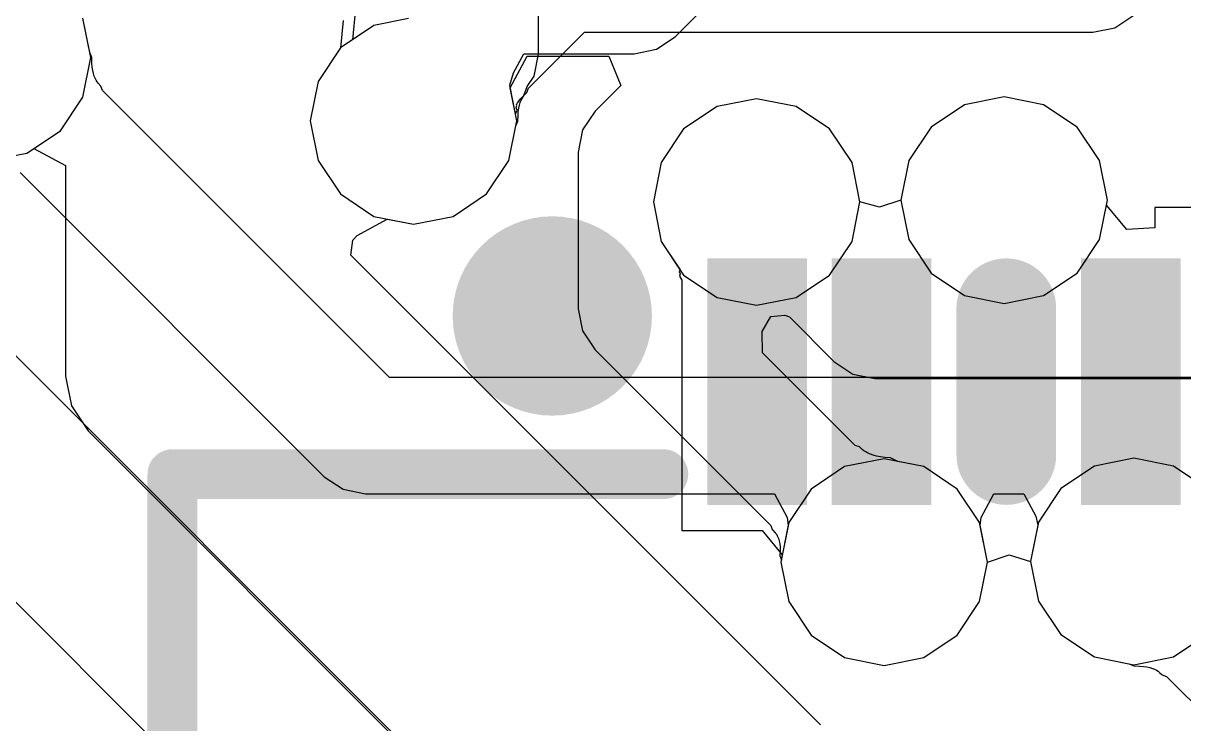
# Model space of a CAD drawing. Header units: millimetres. Extents: x 50 to 153, y 18 to 71.
# Drawn here: x 125.741 to 130.398, y 39.31 to 42.121 of the extents above; entities that cross this region are included whole.
import ezdxf

# ---------------------------------------------------------------- set-up
doc = ezdxf.new("R2010")
doc.units = ezdxf.units.MM
for name, color, linetype in [('ConnectLayer', 7, 'Continuous'), ('TopLayer', 1, 'Continuous'), ('TopOverlay', 2, 'Continuous'), ('TopPaste', 8, 'Continuous'), ('TopSolder', 216, 'Continuous')]:
    doc.layers.add(name, color=color, linetype=linetype)

# ---------------------------------------------------------------- blocks, each defined once
blk = doc.blocks.new('CONN_SMD_GT_F0509SR15_15SMT01_26')
at = {"layer": 'TopLayer', "const_width": 0.3}
blk.add_lwpolyline([(-1.4282, 1.9766), (-1.4282, 1.3876)], dxfattribs=at)
at = {"layer": 'TopLayer', "const_width": 0.15}
for points in [[(-1.5032, 1.9766, 1), (-1.3532, 1.9766, 1)], [(-1.5032, 1.3876, 1), (-1.3532, 1.3876, 1)]]:
    blk.add_lwpolyline(points, format="xyb", close=True, dxfattribs=at)
at = {"layer": 'TopLayer'}
for points in [[(-2.5782, 1.2376), (-2.2782, 1.2376), (-2.5782, 2.1266), (-2.2782, 2.1266)], [(-2.0784, 1.2376), (-1.7784, 1.2376), (-2.0784, 2.1266), (-1.7784, 2.1266)], [(-1.0784, 1.2376), (-0.7784, 1.2376), (-1.0784, 2.1266), (-0.7784, 2.1266)]]:
    blk.add_solid(points, dxfattribs=at)
at = {"layer": 'TopOverlay'}
for points, const_width in [([(-3.05, 1.9455, 1), (-3.4498, 1.9455, 1)], 0.4), ([(-3.5498, 1.9455, 1), (-3.3498, 1.9455, 1)], 0.2), ([(-3.15, 1.9455, 1), (-2.95, 1.9455, 1)], 0.2), ([(-4.8242, 1.3107, 1), (-4.7242, 1.3107, 1)], 0.1), ([(-4.8242, 1.3107, 1), (-4.7242, 1.3107, 1)], 0.1), ([(-2.8545, 1.3107, 1), (-2.7545, 1.3107, 1)], 0.1)]:
    blk.add_lwpolyline(points, format="xyb", close=True, dxfattribs=dict(at, const_width=const_width))
at = {"layer": 'TopOverlay', "const_width": 0.2}
for points in [[(-4.7742, 0.0384), (-4.7742, 1.3107)], [(-4.7742, 1.3107), (-2.8045, 1.3107)]]:
    blk.add_lwpolyline(points, dxfattribs=at)
at = {"layer": 'TopPaste', "const_width": 0.3}
blk.add_lwpolyline([(-1.4282, 1.9766), (-1.4282, 1.3876)], dxfattribs=at)
at = {"layer": 'TopPaste', "const_width": 0.15}
for points in [[(-1.5032, 1.9766, 1), (-1.3532, 1.9766, 1)], [(-1.5032, 1.3876, 1), (-1.3532, 1.3876, 1)]]:
    blk.add_lwpolyline(points, format="xyb", close=True, dxfattribs=at)
at = {"layer": 'TopPaste'}
for points in [[(-2.5782, 1.2376), (-2.2782, 1.2376), (-2.5782, 2.1266), (-2.2782, 2.1266)], [(-2.0784, 1.2376), (-1.7784, 1.2376), (-2.0784, 2.1266), (-1.7784, 2.1266)], [(-1.0784, 1.2376), (-0.7784, 1.2376), (-1.0784, 2.1266), (-0.7784, 2.1266)]]:
    blk.add_solid(points, dxfattribs=at)
at = {"layer": 'TopSolder', "const_width": 0.4}
blk.add_lwpolyline([(-1.4282, 1.9766), (-1.4282, 1.3876)], dxfattribs=at)
at = {"layer": 'TopSolder', "const_width": 0.2}
for points in [[(-1.5282, 1.9766, 1), (-1.3282, 1.9766, 1)], [(-1.5282, 1.3876, 1), (-1.3282, 1.3876, 1)]]:
    blk.add_lwpolyline(points, format="xyb", close=True, dxfattribs=at)
at = {"layer": 'TopSolder'}
for points in [[(-2.6283, 1.1876), (-2.2282, 1.1876), (-2.6283, 2.1766), (-2.2282, 2.1766)], [(-2.1284, 1.1876), (-1.7284, 1.1876), (-2.1284, 2.1766), (-1.7284, 2.1766)], [(-1.1284, 1.1876), (-0.7284, 1.1876), (-1.1284, 2.1766), (-0.7284, 2.1766)]]:
    blk.add_solid(points, dxfattribs=at)

msp = doc.modelspace()

# ---------------------------------------------------------------- linework, layer by layer
at = {"layer": 'ConnectLayer'}
for p, q in [((128.3574, 42.0671), (129.0841, 42.7939)), ((127.8084, 41.9975), (127.8084, 42.3586)), ((127.0744, 42.1805), (127.0619, 42.0541)), ((130.1215, 42.103), (130.1971, 42.1535)), ((126.0118, 41.983), (125.9803, 42.1416)), ((126.0118, 41.983), (125.9803, 42.1416)), ((126.0078, 42.0033), (125.9803, 42.1416)), ((127.0247, 42.1319), (127.0139, 42.022)), ((127.1483, 42.1118), (127.0139, 42.022)), ((127.2866, 42.1394), (127.1483, 42.1118)), ((130.0323, 42.0852), (130.1215, 42.103)), ((127.0619, 42.0541), (127.0139, 42.022)), ((127.768, 41.8605), (127.9927, 42.0852)), ((127.9927, 42.0852), (130.0323, 42.0852)), ((128.2818, 42.0166), (128.3574, 42.0671)), ((127.0139, 42.022), (126.9241, 41.8876)), ((127.0139, 42.022), (126.9241, 41.8876)), ((127.0139, 42.022), (126.9241, 41.8876)), ((128.1926, 41.9989), (128.2818, 42.0166)), ((125.9803, 41.8245), (126.0118, 41.983)), ((125.9803, 41.8245), (126.0118, 41.983)), ((126.0164, 41.9836), (126.0078, 42.0033)), ((126.0168, 41.961), (126.0164, 41.9836)), ((126.0181, 41.945), (126.0168, 41.961)), ((127.6948, 41.8617), (127.7632, 41.9887)), ((127.7083, 41.9224), (127.7492, 41.9989)), ((127.7492, 41.9989), (128.1926, 41.9989)), ((127.7632, 41.9887), (128.0903, 41.9887)), ((127.7907, 41.9083), (127.8084, 41.9975)), ((128.0903, 41.9887), (128.1389, 41.8714)), ((126.0202, 41.9311), (126.0181, 41.945)), ((126.0229, 41.9192), (126.0202, 41.9311)), ((126.0261, 41.9089), (126.0229, 41.9192)), ((127.6928, 41.8719), (127.7083, 41.9224)), ((126.0295, 41.9003), (126.0261, 41.9089)), ((126.0333, 41.8928), (126.0295, 41.9003)), ((126.0374, 41.8863), (126.0333, 41.8928)), ((126.042, 41.8803), (126.0374, 41.8863)), ((126.0522, 41.8691), (126.042, 41.8803)), ((126.0586, 41.8515), (126.0522, 41.8691)), ((126.9241, 41.8876), (126.8925, 41.729)), ((126.9241, 41.8876), (126.8925, 41.729)), ((126.9241, 41.8876), (126.8925, 41.729)), ((127.7212, 41.729), (127.6928, 41.8719)), ((127.7493, 41.8305), (127.7632, 41.8672)), ((127.7632, 41.8672), (127.7907, 41.9083)), ((128.1389, 41.8714), (128.0361, 41.7686)), ((125.8905, 41.69), (125.9803, 41.8245)), ((125.8905, 41.69), (125.9803, 41.8245)), ((127.2104, 40.6997), (126.0586, 41.8515)), ((127.7212, 41.729), (127.6948, 41.8617)), ((127.7366, 41.8171), (127.7493, 41.8305)), ((127.739, 41.8118), (127.7427, 41.8192)), ((127.7427, 41.8192), (127.7468, 41.8258)), ((127.7468, 41.8258), (127.7514, 41.8318)), ((127.7514, 41.8318), (127.7616, 41.8429)), ((127.7616, 41.8429), (127.768, 41.8605)), ((128.6836, 41.8183), (128.525, 41.7867)), ((128.6836, 41.8183), (128.525, 41.7867)), ((128.6836, 41.8183), (128.525, 41.7867)), ((128.8421, 41.7867), (128.6836, 41.8183)), ((128.8421, 41.7867), (128.6836, 41.8183)), ((128.8421, 41.7867), (128.6836, 41.8183)), ((129.6767, 41.8259), (129.5181, 41.7943)), ((129.6767, 41.8259), (129.5181, 41.7943)), ((129.6767, 41.8259), (129.5181, 41.7943)), ((129.8353, 41.7943), (129.6767, 41.8259)), ((129.8353, 41.7943), (129.6767, 41.8259)), ((129.8353, 41.7943), (129.6767, 41.8259)), ((128.6887, 37.8089), (124.7068, 41.7908)), ((127.7158, 41.7565), (127.7222, 41.772)), ((127.7184, 41.781), (127.7211, 41.7904)), ((127.7222, 41.772), (127.7184, 41.781)), ((127.7207, 41.7945), (127.7217, 41.7967)), ((127.7211, 41.7904), (127.7207, 41.7945)), ((127.7217, 41.7967), (127.7247, 41.8017)), ((127.7247, 41.8017), (127.7296, 41.8085)), ((127.7275, 41.767), (127.7296, 41.7809)), ((127.7296, 41.8085), (127.7366, 41.8171)), ((127.7296, 41.7809), (127.7323, 41.7929)), ((127.7323, 41.7929), (127.7355, 41.8031)), ((127.7355, 41.8031), (127.739, 41.8118)), ((128.525, 41.7867), (128.3906, 41.6969)), ((128.525, 41.7867), (128.3906, 41.6969)), ((128.525, 41.7867), (128.3906, 41.6969)), ((128.9766, 41.6969), (128.8421, 41.7867)), ((128.9766, 41.6969), (128.8421, 41.7867)), ((128.9766, 41.6969), (128.8421, 41.7867)), ((129.5181, 41.7943), (129.3837, 41.7045)), ((129.5181, 41.7943), (129.3837, 41.7045)), ((129.5181, 41.7943), (129.3837, 41.7045)), ((129.9697, 41.7045), (129.8353, 41.7943)), ((129.9697, 41.7045), (129.8353, 41.7943)), ((129.9697, 41.7045), (129.8353, 41.7943)), ((126.8925, 41.729), (126.9241, 41.5705)), ((126.8925, 41.729), (126.9241, 41.5705)), ((126.8925, 41.729), (126.9241, 41.5705)), ((127.6897, 41.5705), (127.7212, 41.729)), ((127.6897, 41.5705), (127.7212, 41.729)), ((127.6897, 41.5705), (127.7212, 41.729)), ((127.7212, 41.729), (127.7158, 41.7565)), ((127.7172, 41.7088), (127.7258, 41.7284)), ((127.7258, 41.7284), (127.7262, 41.7511)), ((127.7262, 41.7511), (127.7275, 41.767)), ((128.0361, 41.7686), (127.9856, 41.693)), ((125.756, 41.6002), (125.8905, 41.69)), ((125.756, 41.6002), (125.8905, 41.69)), ((127.6897, 41.5705), (127.7172, 41.7088)), ((127.9856, 41.693), (127.9679, 41.6038)), ((128.3906, 41.6969), (128.3007, 41.5625)), ((128.3906, 41.6969), (128.3007, 41.5625)), ((128.3906, 41.6969), (128.3007, 41.5625)), ((129.0664, 41.5625), (128.9766, 41.6969)), ((129.0664, 41.5625), (128.9766, 41.6969)), ((129.0664, 41.5625), (128.9766, 41.6969)), ((129.3837, 41.7045), (129.2939, 41.5701)), ((129.3837, 41.7045), (129.2939, 41.5701)), ((129.3837, 41.7045), (129.2939, 41.5701)), ((130.0595, 41.5701), (129.9697, 41.7045)), ((130.0595, 41.5701), (129.9697, 41.7045)), ((130.0595, 41.5701), (129.9697, 41.7045)), ((125.5975, 41.5687), (125.756, 41.6002)), ((125.5975, 41.5687), (125.756, 41.6002)), ((125.5975, 41.5687), (125.756, 41.6002)), ((125.756, 41.6002), (125.7834, 41.6185)), ((125.7834, 41.6185), (125.9104, 41.5506)), ((127.9679, 41.6038), (127.9679, 40.9758)), ((125.9104, 41.5506), (125.9104, 40.7053)), ((126.9241, 41.5705), (127.0139, 41.436)), ((126.9241, 41.5705), (127.0139, 41.436)), ((126.9241, 41.5705), (127.0139, 41.436)), ((127.5999, 41.436), (127.6897, 41.5705)), ((127.5999, 41.436), (127.6897, 41.5705)), ((127.5999, 41.436), (127.6897, 41.5705)), ((127.5999, 41.436), (127.6897, 41.5705)), ((128.3007, 41.5625), (128.2692, 41.4039)), ((128.3007, 41.5625), (128.2692, 41.4039)), ((128.3007, 41.5625), (128.2692, 41.4039)), ((129.0979, 41.4039), (129.0664, 41.5625)), ((129.0979, 41.4039), (129.0664, 41.5625)), ((129.0979, 41.4039), (129.0664, 41.5625)), ((129.2939, 41.5701), (129.2623, 41.4115)), ((129.2939, 41.5701), (129.2623, 41.4115)), ((129.2939, 41.5701), (129.2623, 41.4115)), ((130.0911, 41.4115), (130.0595, 41.5701)), ((130.0911, 41.4115), (130.0595, 41.5701)), ((130.0911, 41.4115), (130.0595, 41.5701)), ((125.7289, 41.5219), (126.949, 40.3018)), ((127.0139, 41.436), (127.1483, 41.3462)), ((127.0139, 41.436), (127.1483, 41.3462)), ((127.0139, 41.436), (127.1483, 41.3462)), ((127.4654, 41.3462), (127.5999, 41.436)), ((127.4654, 41.3462), (127.5999, 41.436)), ((127.4654, 41.3462), (127.5999, 41.436)), ((127.4654, 41.3462), (127.5999, 41.436)), ((128.2692, 41.4039), (128.3007, 41.2453)), ((128.2692, 41.4039), (128.3007, 41.2453)), ((128.2692, 41.4039), (128.3007, 41.2453)), ((129.0664, 41.2453), (129.0979, 41.4039)), ((129.0664, 41.2453), (129.0979, 41.4039)), ((129.1765, 41.3829), (129.0979, 41.4039)), ((129.2623, 41.4115), (129.1765, 41.3829)), ((129.2623, 41.4115), (129.2939, 41.253)), ((129.2623, 41.4115), (129.2939, 41.253)), ((130.0595, 41.253), (130.0911, 41.4115)), ((130.0595, 41.253), (130.0911, 41.4115)), ((130.0869, 41.3906), (130.0911, 41.4115)), ((130.1691, 41.2938), (130.0869, 41.3906)), ((130.5584, 41.3817), (130.2814, 41.3817)), ((130.2814, 41.3817), (130.2814, 41.3004)), ((127.0802, 41.2689), (127.2017, 41.3356)), ((127.1483, 41.3462), (127.3069, 41.3147)), ((127.1483, 41.3462), (127.3069, 41.3147)), ((127.1483, 41.3462), (127.3069, 41.3147)), ((127.2017, 41.3356), (127.3069, 41.3147)), ((127.3069, 41.3147), (127.4654, 41.3462)), ((127.3069, 41.3147), (127.4654, 41.3462)), ((127.3069, 41.3147), (127.4654, 41.3462)), ((127.3069, 41.3147), (127.4654, 41.3462)), ((127.0636, 41.2501), (127.0802, 41.2689)), ((130.2814, 41.3004), (130.1691, 41.2938)), ((127.055, 41.191), (127.0636, 41.2501)), ((128.3007, 41.2453), (128.3765, 41.1319)), ((128.3007, 41.2453), (128.3906, 41.1109)), ((128.3007, 41.2453), (128.3906, 41.1109)), ((128.9766, 41.1109), (129.0664, 41.2453)), ((128.9766, 41.1109), (129.0664, 41.2453)), ((129.2939, 41.253), (129.3837, 41.1185)), ((129.2939, 41.253), (129.3837, 41.1185)), ((129.9697, 41.1185), (130.0595, 41.253)), ((129.9697, 41.1185), (130.0595, 41.253)), ((124.3147, 41.194), (128.2966, 37.2121)), ((128.9397, 39.3064), (127.055, 41.191)), ((128.3765, 41.1319), (128.3735, 41.1246)), ((128.3735, 41.1246), (128.3773, 41.1155)), ((128.3773, 41.1155), (128.3746, 41.106)), ((128.3746, 41.106), (128.383, 41.0908)), ((128.383, 41.0908), (128.383, 40.0863)), ((128.3906, 41.1109), (128.525, 41.0211)), ((128.3906, 41.1109), (128.525, 41.0211)), ((128.8421, 41.0211), (128.9766, 41.1109)), ((128.8421, 41.0211), (128.9766, 41.1109)), ((129.3837, 41.1185), (129.5181, 41.0287)), ((129.3837, 41.1185), (129.5181, 41.0287)), ((129.8353, 41.0287), (129.9697, 41.1185)), ((129.8353, 41.0287), (129.9697, 41.1185)), ((129.5181, 41.0287), (129.6767, 40.9972)), ((129.5181, 41.0287), (129.6767, 40.9972)), ((129.6767, 40.9972), (129.8353, 41.0287)), ((129.6767, 40.9972), (129.8353, 41.0287)), ((128.525, 41.0211), (128.6836, 40.9895)), ((128.525, 41.0211), (128.6836, 40.9895)), ((128.6836, 40.9895), (128.8421, 41.0211)), ((128.6836, 40.9895), (128.8421, 41.0211)), ((127.9679, 40.9758), (127.9856, 40.8866)), ((128.7057, 40.8847), (128.7413, 40.9447)), ((128.7413, 40.9447), (128.7975, 40.9492)), ((128.7975, 40.9492), (128.815, 40.9428)), ((128.815, 40.9428), (128.9937, 40.7641)), ((127.9856, 40.8866), (128.0361, 40.811)), ((128.7072, 40.7992), (128.7057, 40.8847)), ((128.0361, 40.811), (128.7409, 40.1063)), ((129.079, 40.4274), (128.7072, 40.7992)), ((128.9937, 40.7641), (129.0693, 40.7136)), ((125.9104, 40.7053), (125.934, 40.5864)), ((129.0693, 40.7136), (129.1585, 40.6958)), ((133.2073, 40.6997), (127.2104, 40.6997)), ((129.1585, 40.6958), (130.7346, 40.6958)), ((125.934, 40.5864), (126.0014, 40.4856)), ((126.0014, 40.4856), (128.6975, 37.7895)), ((129.0966, 40.421), (129.079, 40.4274)), ((129.1078, 40.4107), (129.0966, 40.421)), ((129.1143, 40.4057), (129.1078, 40.4107)), ((129.1217, 40.401), (129.1143, 40.4057)), ((129.1302, 40.3965), (129.1217, 40.401)), ((129.1402, 40.3922), (129.1302, 40.3965)), ((129.1518, 40.3882), (129.1402, 40.3922)), ((129.1652, 40.3846), (129.1518, 40.3882)), ((129.1804, 40.3816), (129.1652, 40.3846)), ((129.1978, 40.3792), (129.1804, 40.3816)), ((129.2213, 40.3774), (129.1978, 40.3792)), ((129.2501, 40.3628), (129.2213, 40.3774)), ((130.1974, 40.3755), (130.0388, 40.344)), ((130.1974, 40.3755), (130.0388, 40.344)), ((130.356, 40.344), (130.1974, 40.3755)), ((130.356, 40.344), (130.1974, 40.3755)), ((129.0369, 40.3421), (128.9025, 40.2523)), ((129.1955, 40.3736), (129.0369, 40.3421)), ((129.354, 40.3421), (129.1955, 40.3736)), ((129.354, 40.3421), (129.2501, 40.3628)), ((129.4885, 40.2523), (129.354, 40.3421)), ((129.4885, 40.2523), (129.354, 40.3421)), ((130.0388, 40.344), (129.9044, 40.2542)), ((130.0388, 40.344), (129.9044, 40.2542)), ((130.4904, 40.2542), (130.356, 40.344)), ((130.4904, 40.2542), (130.356, 40.344)), ((126.949, 40.3018), (127.0246, 40.2513)), ((127.0246, 40.2513), (127.1138, 40.2336)), ((128.9025, 40.2523), (128.8127, 40.1178)), ((129.5783, 40.1178), (129.4885, 40.2523)), ((129.5783, 40.1178), (129.4885, 40.2523)), ((129.9044, 40.2542), (129.8146, 40.1197)), ((129.9044, 40.2542), (129.8146, 40.1197)), ((127.1138, 40.2336), (128.7553, 40.2336)), ((128.7553, 40.2336), (128.806, 40.1386)), ((129.5849, 40.1386), (129.6357, 40.2336)), ((129.6357, 40.2336), (129.7559, 40.2336)), ((129.7559, 40.2336), (129.8043, 40.143)), ((129.8043, 40.143), (129.8119, 40.1066)), ((128.7409, 40.1063), (128.7465, 40.0897)), ((128.8127, 40.1178), (128.7811, 39.9593)), ((128.8104, 40.1066), (128.7811, 39.9593)), ((128.806, 40.1386), (128.8104, 40.1066)), ((129.6098, 39.9593), (129.5783, 40.1178)), ((129.6098, 39.9593), (129.5783, 40.1178)), ((129.5805, 40.1066), (129.5849, 40.1386)), ((129.6098, 39.9593), (129.5805, 40.1066)), ((129.8146, 40.1197), (129.783, 39.9612)), ((129.8146, 40.1197), (129.783, 39.9612)), ((129.8119, 40.1066), (129.783, 39.9612)), ((128.383, 40.0863), (128.7063, 40.0863)), ((128.7063, 40.0863), (128.7868, 39.9881)), ((128.7465, 40.0897), (128.748, 40.089)), ((128.748, 40.089), (128.7485, 40.0875)), ((128.7485, 40.0875), (128.7587, 40.0763)), ((128.7587, 40.0763), (128.7628, 40.0708)), ((128.7628, 40.0708), (128.7663, 40.0651)), ((128.7663, 40.0651), (128.7694, 40.0588)), ((128.7694, 40.0588), (128.7721, 40.0515)), ((128.7721, 40.0515), (128.7745, 40.0428)), ((128.7745, 40.0428), (128.7765, 40.0324)), ((128.7765, 40.0324), (128.7777, 40.02)), ((128.7782, 40.0056), (128.7773, 39.9839)), ((128.7777, 40.02), (128.7782, 40.0056)), ((128.7773, 39.9839), (128.783, 39.9685)), ((128.7868, 39.9881), (128.7811, 39.9593)), ((128.783, 39.9685), (128.7811, 39.9593)), ((128.7811, 39.9593), (128.8127, 39.8007)), ((128.7811, 39.9593), (128.8127, 39.8007)), ((128.7811, 39.9593), (128.8127, 39.8007)), ((128.7811, 39.9593), (128.8127, 39.8007)), ((129.5783, 39.8007), (129.6098, 39.9593)), ((129.5783, 39.8007), (129.6098, 39.9593)), ((129.5783, 39.8007), (129.6098, 39.9593)), ((129.5783, 39.8007), (129.6098, 39.9593)), ((129.6098, 39.9593), (129.6971, 39.9888)), ((129.6971, 39.9888), (129.783, 39.9612)), ((129.783, 39.9612), (129.8146, 39.8026)), ((129.783, 39.9612), (129.8146, 39.8026)), ((129.783, 39.9612), (129.8146, 39.8026)), ((129.783, 39.9612), (129.8146, 39.8026)), ((128.8127, 39.8007), (128.9025, 39.6663)), ((128.8127, 39.8007), (128.9025, 39.6663)), ((128.8127, 39.8007), (128.9025, 39.6663)), ((128.8127, 39.8007), (128.9025, 39.6663)), ((129.4885, 39.6663), (129.5783, 39.8007)), ((129.4885, 39.6663), (129.5783, 39.8007)), ((129.4885, 39.6663), (129.5783, 39.8007)), ((129.4885, 39.6663), (129.5783, 39.8007)), ((129.8146, 39.8026), (129.9044, 39.6682)), ((129.8146, 39.8026), (129.9044, 39.6682)), ((129.8146, 39.8026), (129.9044, 39.6682)), ((129.8146, 39.8026), (129.9044, 39.6682)), ((128.9025, 39.6663), (129.0369, 39.5765)), ((128.9025, 39.6663), (129.0369, 39.5765)), ((128.9025, 39.6663), (129.0369, 39.5765)), ((128.9025, 39.6663), (129.0369, 39.5765)), ((129.354, 39.5765), (129.4885, 39.6663)), ((129.354, 39.5765), (129.4885, 39.6663)), ((129.354, 39.5765), (129.4885, 39.6663)), ((129.354, 39.5765), (129.4885, 39.6663)), ((129.9044, 39.6682), (130.0388, 39.5784)), ((129.9044, 39.6682), (130.0388, 39.5784)), ((129.9044, 39.6682), (130.0388, 39.5784)), ((129.9044, 39.6682), (130.0388, 39.5784)), ((130.356, 39.5784), (130.4904, 39.6682)), ((130.356, 39.5784), (130.4904, 39.6682)), ((130.356, 39.5784), (130.4904, 39.6682)), ((129.0369, 39.5765), (129.1955, 39.5449)), ((129.0369, 39.5765), (129.1955, 39.5449)), ((129.0369, 39.5765), (129.1955, 39.5449)), ((129.0369, 39.5765), (129.1955, 39.5449)), ((129.1955, 39.5449), (129.354, 39.5765)), ((129.1955, 39.5449), (129.354, 39.5765)), ((129.1955, 39.5449), (129.354, 39.5765)), ((129.1955, 39.5449), (129.354, 39.5765)), ((130.0388, 39.5784), (130.1974, 39.5468)), ((130.0388, 39.5784), (130.1974, 39.5468)), ((130.0388, 39.5784), (130.1771, 39.5508)), ((130.0388, 39.5784), (130.1974, 39.5468)), ((130.1771, 39.5508), (130.1968, 39.5423)), ((130.1968, 39.5423), (130.2194, 39.5418)), ((130.1974, 39.5468), (130.356, 39.5784)), ((130.1974, 39.5468), (130.356, 39.5784)), ((130.1974, 39.5468), (130.356, 39.5784)), ((130.2194, 39.5418), (130.2354, 39.5405)), ((130.2354, 39.5405), (130.2493, 39.5384)), ((130.2493, 39.5384), (130.2612, 39.5357)), ((130.2612, 39.5357), (130.2715, 39.5326)), ((130.2715, 39.5326), (130.2801, 39.5291)), ((130.2801, 39.5291), (130.2876, 39.5253)), ((130.2876, 39.5253), (130.2942, 39.5212)), ((130.2942, 39.5212), (130.3001, 39.5166)), ((130.3001, 39.5166), (130.3113, 39.5064)), ((130.3113, 39.5064), (130.3289, 39.5001)), ((130.3289, 39.5001), (130.7692, 39.0598))]:
    msp.add_line(p, q, dxfattribs=at)
at = {"layer": 'TopOverlay', "const_width": 0.1}
msp.add_lwpolyline([(152.5477, 50.1974, 1), (111.3241, 50.1974, 1)], format="xyb", close=True, dxfattribs=at)

# ---------------------------------------------------------------- block references
at = {"rotation": 360}
msp.add_blockref('CONN_SMD_GT_F0509SR15_15SMT01_26', (131.1137, 39.0011), dxfattribs=at)

doc.saveas('drawing.dxf')
